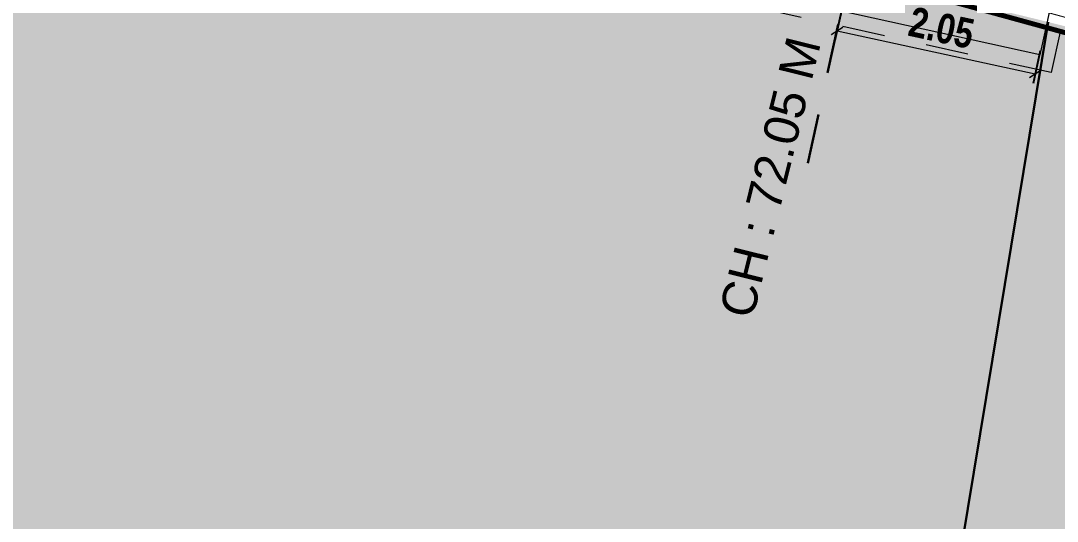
# Model space of a CAD drawing. Header units: metres. Extents: x 6 to 601, y -20 to 118.
# Drawn here: x 282.552 to 284.982, y 59.824 to 60.997 of the extents above; entities that cross this region are included whole.
import ezdxf

# ---------------------------------------------------------------- set-up
doc = ezdxf.new("R2010")
doc.units = ezdxf.units.M
doc.header["$MEASUREMENT"] = 0
for name, pattern in [('DASHED', [0.75, 0.5, -0.25]), ('DASHED2', [0.375, 0.25, -0.125]), ('HIDDEN', [0.375, 0.25, -0.125])]:
    doc.linetypes.add(name, pattern=pattern)
for name, color, linetype, lineweight in [('DASHED LINE', 8, 'DASHED2', 5), ('foundation wall and slab', 7, 'Continuous', 30), ('PDA_Tactile band', 250, 'Continuous', 30)]:
    doc.layers.add(name, color=color, linetype=linetype, lineweight=lineweight)
for name, color, linetype in [('HATCH', 8, 'Continuous'), ('PDA_Kerb Edge', 7, 'Continuous'), ('PDA_Utility Band', 7, 'Continuous')]:
    doc.layers.add(name, color=color, linetype=linetype)
for name, color, linetype, true_color in [('PDA - Dimensions', 7, 'Continuous', 0x000000), ('PDA_Chainage Lines', 7, 'DASHED', 0x636466), ('PDA_Chainage Text', 7, 'Continuous', 0x636466)]:
    doc.layers.add(name, color=color, linetype=linetype, true_color=true_color)
doc.styles.add('AR', font='arial.ttf')
doc.styles.add('ARIAL', font='arialbd.ttf', dxfattribs={"width": 0.8})
doc.dimstyles.new('PDA_Dimentions', dxfattribs={"dimtxt": 0.3, "dimasz": 0.1, "dimexe": 0.075, "dimexo": 0.625, "dimgap": 0.1, "dimtad": 1, "dimdsep": 46, "dimtxsty": 'ARIAL', "dimblk": 'ARCHTICK', "dimcen": 0.09, "dimadec": 0, "dimazin": 0, "dimtfac": 1, "dimtmove": 1, "dimatfit": 3, "dimldrblk": 'ARCHTICK', "dimfxl": 1, "dimfxlon": 1, "dimlwd": 9, "dimarcsym": 0})

# ---------------------------------------------------------------- blocks, each defined once
blk = doc.blocks.new('*U452')
blk.add_lwpolyline([(2.095111397620485, -0.4048994177627776), (-2.131111158647741, 0.1070653833203465), (-2.095126483942636, 0.4048994177627776), (2.131111158647684, -0.1070672108780428)])
blk = doc.blocks.new('*U453')
at = {"color": 0, "linetype": 'ByBlock', "lineweight": -2, "transparency": 16777216, "rotation": 193.8461538461542}
blk.add_blockref('*U452', (425.9821594138331, 57.0258344748231), dxfattribs=at)
blk = doc.blocks.new('tree1')
blk.add_blockref('*U453', (65.86288834761234, 22.91482931064924))
blk = doc.blocks.new('_ArchTick')
at = {"color": 0, "linetype": 'ByBlock', "const_width": 0.15}
blk.add_lwpolyline([(-0.5, -0.5), (0.5, 0.5)], dxfattribs=at)
blk = doc.blocks.new('*D511')
at = {"layer": 'Defpoints', "color": 0, "transparency": 16777216}
for p in [(368.4471141583981, 262.9733140668613), (370.4458189108045, 262.5403991564108), (370.2632354873763, 261.6974382250426)]:
    blk.add_point(p, dxfattribs=at)
at = {"layer": 'PDA_Tactile band', "color": 0, "lineweight": -2, "transparency": 16777216}
for p, q in [((368.3148085381804, 262.3624783910378), (368.2433618357351, 262.0326194273614)), ((370.3135132905869, 261.9295634805873), (370.2420665881415, 261.5997045169108))]:
    blk.add_line(p, q, dxfattribs=at)
at = {"layer": 'PDA_Tactile band', "color": 0, "lineweight": 9, "transparency": 16777216}
blk.add_line((368.2645307349699, 262.1303531354932), (370.2632354873763, 261.6974382250426), dxfattribs=at)
at = {"layer": 'PDA_Tactile band', "color": 0, "lineweight": 9, "transparency": 16777216, "xscale": 0.1, "yscale": 0.1, "zscale": 0.1}
for p, rotation in [((368.2645307349699, 262.1303531354932), 167.7786501030069), ((370.2632354873763, 261.6974382250426), 347.7786501030069)]:
    blk.add_blockref('_ArchTick', p, dxfattribs=dict(at, rotation=rotation))
at = {"layer": 'PDA_Tactile band', "color": 0, "transparency": 16777216, "insert": (369.3174768147953, 262.1613299624856), "char_height": 0.3, "attachment_point": 5, "rotation": 347.7786501030069, "style": 'ARIAL'}
blk.add_mtext('2.05', dxfattribs=at)
blk = doc.blocks.new('zw$CD35')
at = {"layer": 'DASHED LINE', "lineweight": 9}
blk.add_arc((5.5, 0.001321378349530278), 5.500000000000005, 359.986235134099, 180.0137653460444, dxfattribs=at)
blk = doc.blocks.new('site plan')
at = {"layer": 'HATCH', "transparency": 33554539}
h = blk.add_hatch(color=9, dxfattribs=at)
h.dxf.hatch_style = 1
edge = h.paths.add_edge_path()
edge.add_line((398.3203993259576, 223.5948501189359), (398.2467099829537, 223.4641372269434))
edge.add_arc((359.6859929776801, 159.1362964110049), 75.00000000001013, 50.643027904231985, 59.05981801813658, ccw=False)
edge.add_line((407.2472450699024, 217.1270482549116), (420.1046861651594, 205.7425696610298))
edge.add_line((420.1046861651594, 205.7425696610298), (420.8094782192929, 205.0855419844447))
edge.add_line((420.8094782192929, 205.0855419844447), (426.7812055969134, 211.8232616019814))
edge.add_line((426.7812055969134, 211.8232616019814), (425.7956355365113, 213.1024875697058))
edge.add_line((425.7956355365113, 213.1024875697058), (416.1118382745717, 221.7624692343961))
edge.add_line((416.1118382745717, 221.7624692343961), (407.675593800961, 228.7029774813527))
edge.add_line((407.675593800961, 228.7029774813527), (397.9149773290828, 235.6102521388693))
edge.add_line((397.9149773290828, 235.6102521388693), (386.314013544601, 241.8729637314991))
edge.add_line((386.314013544601, 241.8729637314991), (377.9310103320986, 245.1417021162761))
edge.add_line((377.9310103320986, 245.1417021162761), (370.004542349363, 247.1773856186501))
edge.add_line((370.004542349363, 247.1773856186501), (361.3097273447547, 248.3728635135467))
edge.add_line((361.3097273447547, 248.3728635135467), (352.0254405817377, 248.5341186884871))
edge.add_line((352.0254405817377, 248.5341186884871), (343.4882141783619, 247.6993770357221))
edge.add_line((343.4882141783619, 247.6993770357221), (335.9139085503266, 246.2670993457305))
edge.add_line((335.9139085503266, 246.2670993457305), (328.3596033347476, 243.666881654497))
edge.add_line((328.3596033347476, 243.666881654497), (319.6629500633953, 239.6837235734347))
edge.add_line((319.6629500633953, 239.6837235734347), (319.5471197944607, 239.6211706060803))
edge.add_line((319.5471197944607, 239.6211706060803), (321.5574075041695, 235.8133975529236))
edge.add_line((321.5574075041695, 235.8133975529236), (272.7275633488734, 208.0245052619248))
edge.add_line((272.7275633488734, 208.0245052619248), (278.0056757168622, 198.8389367912332))
edge.add_arc((432.4627185270929, -58.34392022211796), 300.0000000253854, 119.65879195034401, 120.98788440321641, ccw=False)
edge.add_line((284.0125765543999, 202.3523692864183), (322.5566917870638, 224.3008189144221))
edge.add_arc((359.6859929776747, 159.1362964110067), 75.00000000000819, 68.39042136316829, 119.67353207975981, ccw=False)
edge.add_line((387.3069919584923, 228.864916182969), (387.3659540972676, 229.0028996805177))
edge.add_arc((359.6859929777474, 159.1362964110758), 75.14999999991836, 59.06286877645181, 68.38737060490178, ccw=False)
edge = h.paths.add_edge_path()
edge.add_arc((349.3010737985187, 183.2254006047624), 81.89159830320767, 61.67163064802283, 66.55978401002817)
edge.add_line((381.8768936897104, 258.3589472471904), (381.8010254331712, 258.3911790539078))
edge.add_arc((359.0054820677524, 203.3172762747963), 59.60513035509366, 54.30315257286412, 67.51493234201462, ccw=False)
edge.add_line((393.7848686451925, 251.723534485518), (393.8556885749858, 251.8566782141697))
edge.add_arc((354.4186595736501, 193.2390454698689), 70.64917639292004, 56.0679491882368, 60.69628579069675)
edge.add_arc((352.3148610210937, 189.4305663229297), 74.99999999976491, 50.555828616822396, 60.71876623491141, ccw=False)
edge.add_line((399.9643149738331, 247.3488668674945), (426.1371010257917, 225.8164850111243))
edge.add_arc((330.8381931213371, 109.9798839230934), 149.9999999980311, 47.181571827729215, 50.55582861685792, ccw=False)
edge.add_line((432.7897821686583, 220.0065783664668), (433.461019319695, 219.3846048124851))
edge.add_line((433.461019319695, 219.3846048124851), (427.140824567834, 212.2303391908226))
edge.add_line((427.140824567834, 212.2303391908226), (427.498951335785, 212.639353591625))
edge.add_line((427.498951335785, 212.639353591625), (426.0958726766057, 213.5047626797495))
edge.add_line((426.0958726766057, 213.5047626797495), (416.4374589846284, 222.1420444422365))
edge.add_line((416.4374589846284, 222.1420444422365), (407.9792388866026, 229.1006320612996))
edge.add_line((407.9792388866026, 229.1006320612996), (398.1791149908786, 236.0358648532401))
edge.add_line((398.1791149908786, 236.0358648532401), (386.524392843321, 242.327597579806))
edge.add_line((386.524392843321, 242.327597579806), (378.0845744193266, 245.6184896078375))
edge.add_line((378.0845744193266, 245.6184896078375), (370.1010999551254, 247.6688135722943))
edge.add_line((370.1010999551254, 247.6688135722943), (361.3482586408572, 248.8722696898985))
edge.add_line((361.3482586408572, 248.8722696898985), (352.0053878903054, 249.0345423873878))
edge.add_line((352.0053878903054, 249.0345423873878), (343.4172933091158, 248.1948270130833))
edge.add_line((343.4172933091158, 248.1948270130833), (335.7854211527811, 246.7516636712244))
edge.add_line((335.7854211527811, 246.7516636712244), (328.1736885489918, 244.1316792765738))
edge.add_line((328.1736885489918, 244.1316792765738), (319.4398125364369, 240.1314727910485))
edge.add_line((319.4398125364369, 240.1314727910485), (319.3136729533489, 240.0633523826655))
edge.add_line((319.3136729533489, 240.0633523826655), (317.364540297036, 243.7552889994367))
edge.add_line((317.364540297036, 243.7552889994367), (289.9088339607588, 228.1428697642787))
edge.add_line((289.9088339607588, 228.1428697642787), (268.2376559472323, 215.8383502484321))
edge.add_line((268.2376559472323, 215.8383502484321), (263.0063138116147, 224.9425238677322))
edge.add_line((263.0063138116147, 224.9425238677322), (284.7185724453229, 237.270365883227))
edge.add_line((284.7185724453229, 237.270365883227), (315.241564482134, 254.6269671723549))
edge.add_arc((352.314861020961, 189.4305663227296), 75.00000000000541, 61.44883574043621, 119.6243021433603, ccw=False)
at = {"layer": 'foundation wall and slab', "color": 30, "linetype": 'HIDDEN', "lineweight": 13, "ltscale": 0.3, "true_color": 0xf26722}
blk.add_lwpolyline([(371.0695538462751, 264.6400157830467), (370.4228253609508, 261.7105546950206), (366.1267963837163, 262.6589763431839), (366.7735248690424, 265.5884374312118)], close=True, dxfattribs=at)
at = {"layer": 'foundation wall and slab', "color": 30, "lineweight": 18, "true_color": 0xf26722}
blk.add_lwpolyline([(370.8907443676089, 264.5258791529141), (370.3086887308182, 261.8893641736868), (366.3056058623879, 262.7731129733202), (366.8876614991732, 265.4096279525456)], close=True, dxfattribs=at)
at = {"layer": 'PDA_Chainage Lines', "lineweight": 30}
blk.add_line((367.9679650781454, 260.7990699180336), (368.4479679256237, 262.9771882230925), dxfattribs=at)
at = {"layer": 'PDA_Kerb Edge'}
for points, const_width in [([(310.1716992847505, 256.7481483960692), (313.0913132574915, 258.4083584071923, -0.1817380638289935), (368.2396099671732, 267.1661750934072, -0.1817380638289935)], 0.01), ([(310.2458458792717, 256.6177555951908), (313.1654598520126, 258.277965606314, -0.1817334405307379), (368.2081174827126, 267.0195114050657, -0.1817334405307379)], 0.01), ([(311.333329265588, 254.7053278489784), (314.252943238329, 256.3655378601015, -0.213669249986977), (376.8997275064048, 262.4003158076739)], 0.01), ([(311.4074758601091, 254.5749350481001), (314.3270898328501, 256.2351450592232, -0.2331685898795763), (382.2063765796247, 260.2334183599633)], 0.01), ([(263.0063138116129, 224.9425238677322), (284.7185724453229, 237.270365883227), (315.241564482134, 254.6269671723549, -0.2351135602686825), (381.9805306089347, 258.3145190605337)], 0.05)]:
    blk.add_lwpolyline(points, format="xyb", dxfattribs=dict(at, const_width=const_width))
for points in [[(262.932251772625, 225.0729647140233, 0.01, 0.01, 0), (284.644510406335, 237.4008067295181, 0.01, 0.01, 0), (315.1674178890571, 254.7573599740535, 0.01, 0.01, -0.2350451685050067), (382.0204837819201, 258.4602590381655, 0.01, 0, 0.6755439498466161), (382.6787889175703, 259.1139340592053, 0, 0, 0), (382.2063765796247, 260.2334183599633, 0, 0, 0)], [(263.0063138116129, 224.9425238677322, 0.01, 0.01, 0), (284.7185724453229, 237.270365883227, 0.01, 0.01, 0), (315.2415644822522, 254.6269671724203, 0.01, 0.01, -0.2350451685050076), (381.9611911217198, 258.3224752203696, 0.01, 0, 0.6755439498450695), (382.8169877980636, 259.1722527477232, 0, 0, 0), (382.4046249450475, 260.149436667547, 0, 0, 0)]]:
    blk.add_lwpolyline(points, format="xyseb", dxfattribs=at)
at = {"layer": 'PDA_Tactile band'}
blk.add_line((370.392771732455, 262.2192271450749), (365.7143042456519, 233.8936335977887), dxfattribs=at)
blk.add_arc((352.3385271481336, 189.5259208183574), 75.20217905466536, 66.43342875617087, 77.78718759931948, dxfattribs=at)
at = {"layer": 'PDA_Utility Band'}
blk.add_lwpolyline([(309.9739750326935, 257.0958625317435), (312.8935890054345, 258.7560725428666, -0.1819311141408705), (368.3214279629956, 267.5472097829461)], format="xyb", dxfattribs=at)
at = {"rotation": 347.644915118489}
blk.add_blockref('tree1', (-125.7568409966152, 289.8008426829874), dxfattribs=at)
at = {"layer": 'PDA_Tactile band', "lineweight": 9, "rotation": 347.5506683647804}
blk.add_blockref('zw$CD35', (363.0775710284233, 264.1560534649725), dxfattribs=at)
at = {"layer": 'PDA_Chainage Text', "color": 251, "linetype": 'Continuous', "lineweight": -3, "true_color": 0x636466, "extrusion": (0.003305875050944473, -0.006187361423291238, 0.9999753935716446), "insert": (367.2440422812451, 259.2575826771026), "char_height": 0.3499999999999986, "width": 7.022197755980272, "attachment_point": 4, "text_direction": (0.24036309866490035, 0.970669059015221, 0.005211398153384475), "style": 'AR'}
blk.add_mtext('CH : 72.05 M', dxfattribs=at)
at = {"layer": 'PDA_Tactile band'}
dim = blk.add_aligned_dim(p1=(368.4471141583981, 262.9733140668613), p2=(370.4458189108045, 262.5403991564108), distance=-0.862507877253226, dimstyle='PDA_Dimentions', dxfattribs=at)
dim.commit()
dim.dimension.update_dxf_attribs({"geometry": '*D511', "text_midpoint": (369.3174768147953, 262.1613299624856)})

msp = doc.modelspace()

# ---------------------------------------------------------------- block references
at = {"xscale": 0.232473712272114, "yscale": 0.232473712272114, "zscale": 0.232473712272114}
msp.add_blockref('site plan', (198.8542852977009, 0.03420656743455908, 23.10165670435924), dxfattribs=at)

doc.saveas('drawing.dxf')
